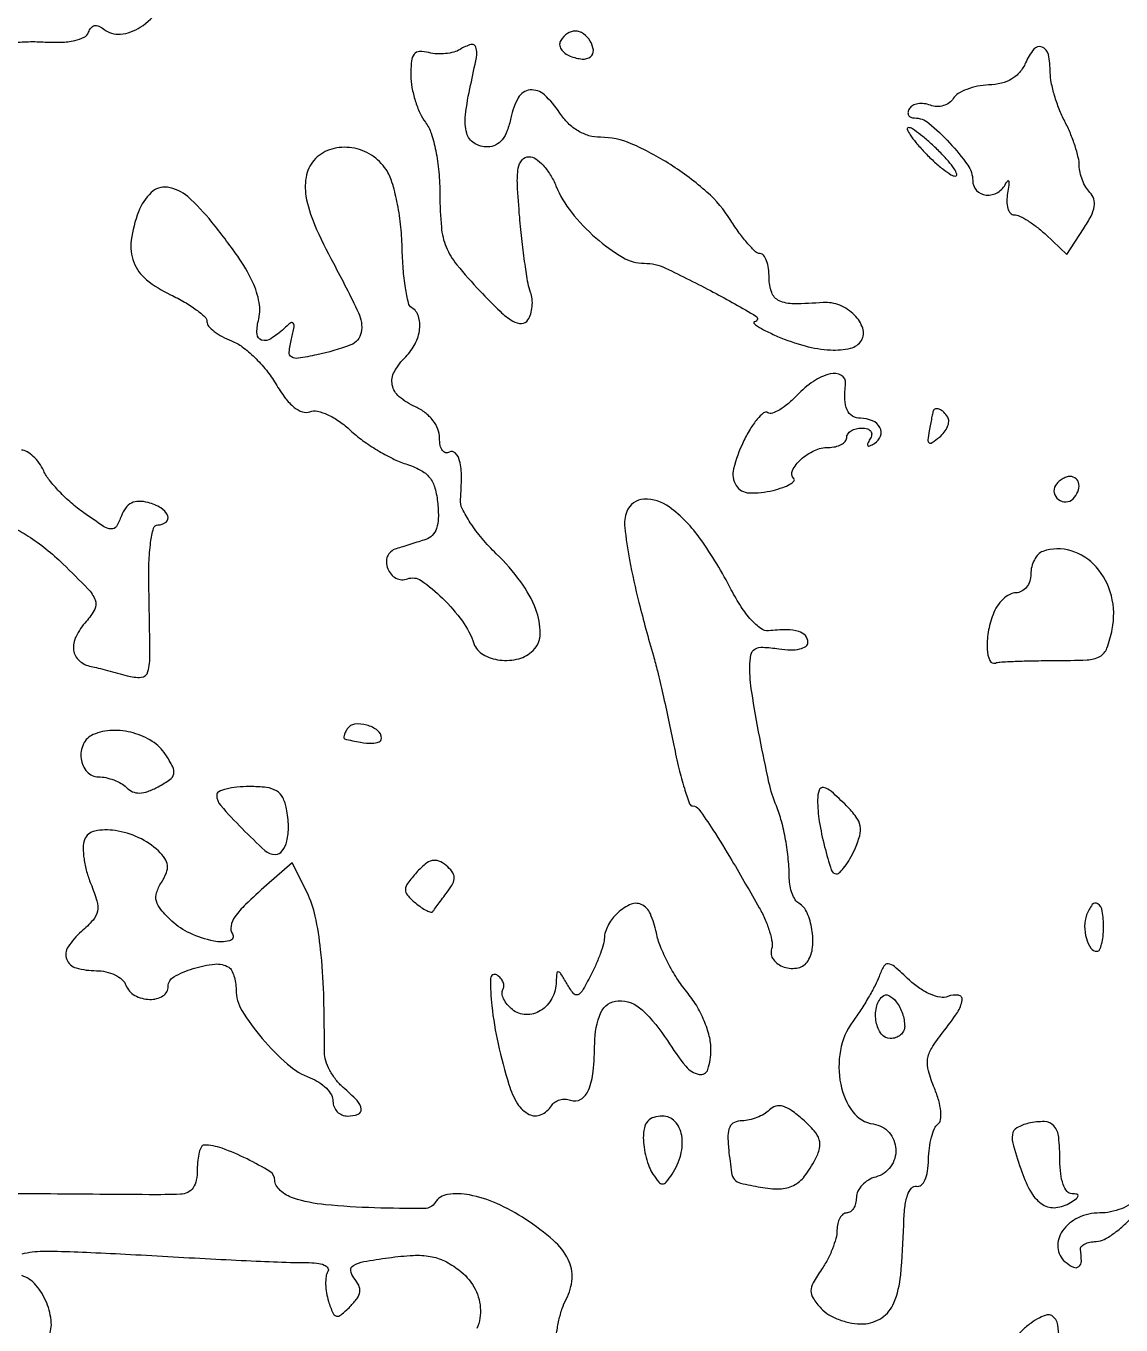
# Model space of a CAD drawing. Extents: x 0 to 5034, y 0 to 2560.
# Drawn here: x 4821.3 to 4934.3, y 2266.4 to 2400.5 of the extents above; entities that cross this region are included whole.
import ezdxf

# ---------------------------------------------------------------- set-up
doc = ezdxf.new("R2010")
doc.units = 0

msp = doc.modelspace()

# ---------------------------------------------------------------- linework, layer by layer
for points in [[(4648.5, 2283.373692, 0.000016), (4598.885535, 2284.40156, 0.000141)], [(4819.691733, 2398.703082, -0.026929), (4821.358414, 2398.857431, -0.024364), (4823.089093, 2398.839745, 0.021602), (4824.933376, 2398.810717, 0.045477), (4826.354307, 2398.979673, 0.063431), (4827.331774, 2399.320973, 0.199178), (4827.778512, 2399.835535, -0.087727), (4828.032075, 2400.30328, -0.176028), (4828.38536, 2400.520147, -0.155819), (4828.828597, 2400.472499, -0.065295), (4829.347246, 2400.156903, 0.196448), (4831.0801, 2399.641511, 0.120433), (4833.119201, 2400.359552, 0.089366), (4835.087048, 2402.217004, 0.063932)], [(4819.883706, 2348.798711, -0.026712), (4821.553247, 2347.846772, -0.026056), (4823.387672, 2346.526836, -0.023653), (4825.137755, 2344.982223, -0.007761), (4827.709553, 2342.407668, -0.096723), (4828.458229, 2341.256155, -0.219982), (4828.410625, 2340.293687, -0.063354), (4827.536278, 2339.040087, 0.069356), (4826.489134, 2337.499825, 0.143332), (4826.23957, 2336.078874, 0.188186), (4826.805105, 2335.000195, 0.130688), (4828.054209, 2334.387559, -0.010141), (4828.764493, 2334.231434, -0.003993), (4829.736236, 2333.988855, -0.00395), (4830.782653, 2333.709906, -0.004925), (4831.75, 2333.433554, 0.092246), (4833.22039, 2333.279864, 0.320373), (4833.911025, 2333.86147, 0.065724), (4834.11836, 2335.587546, 0.002366), (4834.008781, 2342.25, -0.011844), (4834.015891, 2345.083848, -0.027473), (4834.188119, 2347.202098, -0.031974), (4834.482677, 2348.655283, -0.338864), (4834.932906, 2349, 0.16931), (4835.779552, 2349.295152, 0.33887), (4835.942805, 2349.944055, 0.155715), (4835.236716, 2350.755747, 0.072661), (4833.939041, 2351.30569, 0.062313), (4832.967303, 2351.43403, 0.117706), (4832.201489, 2351.256751, 0.12111), (4831.612479, 2350.757745, 0.068249), (4831.168631, 2349.926817, -0.047272), (4830.649795, 2348.84941, -0.285298), (4830.121006, 2348.579667, -0.12559), (4829.332517, 2348.853268, -0.007868), (4827.282596, 2350.254495, -0.025823), (4825.996399, 2351.267164, -0.022511), (4824.758417, 2352.452362, -0.023137), (4823.736138, 2353.627618, -0.059963), (4823.150382, 2354.583333, 0.048353), (4822.684927, 2355.383789, 0.05026), (4822.079678, 2356.068657, 0.055547), (4821.432773, 2356.545916, 0.122953), (4820.847377, 2356.714224, -0.034357)], [(4876.076935, 2265.61671, -0.022947), (4876.310023, 2266.921112, -0.023244), (4876.650483, 2268.155156, -0.043959), (4877.055399, 2269.103514, 0.105351), (4877.667514, 2271.220485, 0.135715), (4877.270411, 2273.197337, 0.096174), (4875.736369, 2275.174838, 0.034908), (4872.89636, 2277.331467, 0.03922), (4869.90234, 2278.97211, 0.059963), (4867.079753, 2279.854844, 0.080336), (4864.831382, 2279.906546, 0.223589), (4863.54079, 2279.066, -0.259068), (4862.447095, 2278.453899, -0.008633), (4857.295717, 2278.526142, -0.016201), (4852.22026, 2278.84982, -0.052861), (4848.926225, 2279.523415, -0.054349), (4848.189548, 2279.848799, -0.059778), (4847.565828, 2280.317007, -0.067897), (4847.141896, 2280.850057, -0.134879), (4847, 2281.366499, 0.260493), (4846.498759, 2282.263314, 0.0227), (4844.130538, 2283.575851, 0.028911), (4841.55692, 2284.672729, 0.086485), (4839.679002, 2285, 0.284767), (4839.41676, 2284.837464, 0.049014), (4839.199457, 2284.265625, 0.04066), (4839.049214, 2283.457999, 0.025669), (4839, 2282.5, -0.04706), (4838.895038, 2281.387277, -0.102999), (4838.568462, 2280.60036, -0.131245), (4838.017165, 2280.125404, -0.103569), (4837.25, 2279.934616, -0.010918), (4834.039018, 2279.884809, -0.00044), (4822.39244, 2279.968706, -0.000813), (4809.190422, 2280.096898, -0.000732)], [(4820.914883, 2273.789747, -0.048594), (4823.044166, 2274.060713, -0.0163), (4824.565284, 2274.055947, -0.001842), (4828.009849, 2273.920111, -0.00223), (4832.108187, 2273.72505, -0.001811), (4836.5, 2273.480429, 0.001769), (4840.915823, 2273.2341, 0.002101), (4845.087101, 2273.033784, 0.001822), (4848.607353, 2272.892407, 0.013492), (4850.285877, 2272.876441, -0.032075), (4851.326636, 2272.827847, -0.072317), (4852.088889, 2272.629011, -0.145504), (4852.464047, 2272.320307, -0.294839), (4852.471329, 2271.95361, 0.105928), (4852.286404, 2271.434968, 0.038318), (4852.243307, 2270.649856, 0.035911), (4852.32719, 2269.755821, 0.035512), (4852.538231, 2268.879544, 0.021424), (4852.975042, 2267.683535, 0.239302), (4853.348704, 2267.36365, 0.238947), (4853.827849, 2267.47627, 0.021364), (4854.766876, 2268.338305, 0.039772), (4855.485988, 2269.181921, 0.124764), (4855.758843, 2269.868753, 0.14531), (4855.651641, 2270.538584, 0.061434), (4855.155444, 2271.312702, -0.142626), (4854.835837, 2272.049294, -0.302121), (4855.100296, 2272.582053, -0.087006), (4856.17605, 2272.974318, -0.009967), (4858.733949, 2273.377012, -0.020066), (4861.26854, 2273.621315, -0.056918), (4863.03872, 2273.518977, -0.071634), (4864.499383, 2273.043855, -0.048287), (4865.992603, 2272.120099, -0.098011), (4867.546269, 2270.366046, -0.115258), (4868.200874, 2268.24981, -0.115645), (4867.849284, 2266.068099, -0.099161)], [(4823.535126, 2265.056835, 0.156532), (4823.93561, 2266.672144, 0.080004), (4823.460206, 2268.728628, 0.078818), (4822.350034, 2270.563322, 0.14143), (4820.897013, 2271.532687, -0.123865)]]:
    msp.add_lwpolyline(points, format="xyb")
for points in [[(4876.495635, 2398.992937, 0.153283), (4876.385628, 2398.560991, 0.123144), (4876.527978, 2398.100609, 0.097937), (4876.911954, 2397.680239, 0.067341), (4877.479746, 2397.369399, 0.067736), (4878.724488, 2397.076451, 0.188422), (4879.573555, 2397.317483, 0.261672), (4879.863615, 2397.985128, 0.113371), (4879.541119, 2398.933469, 0.098738), (4878.843686, 2399.681493, 0.152164), (4878.01095, 2399.958873, 0.155876), (4877.182705, 2399.71195, 0.104938)], [(4866.110342, 2398.068195, -0.072842), (4865.463378, 2397.788428, -0.040255), (4864.614819, 2397.63204, -0.039125), (4863.710465, 2397.610716, -0.050328), (4862.889302, 2397.739199, 0.068991), (4861.932007, 2397.852702, 0.22541), (4861.376207, 2397.575143, 0.144714), (4861.089953, 2396.85174, 0.02512), (4861.031803, 2395.366631, 0.042546), (4861.15135, 2394.126938, 0.030321), (4861.485547, 2392.771866, 0.030791), (4861.966555, 2391.509256, 0.055559), (4862.531803, 2390.55887, -0.083404), (4863.130433, 2389.412195, -0.029556), (4863.600057, 2387.615179, -0.026821), (4863.913426, 2385.437117, -0.021195), (4864.025004, 2383.05887, 0.020804), (4864.178763, 2379.725888, 0.076937), (4864.6805, 2377.686866, 0.072975), (4865.788904, 2375.84002, 0.017533), (4868.154271, 2373.150142, 0.011559), (4870.234951, 2371.044658, 0.056218), (4871.562645, 2370.022949, 0.142164), (4872.464258, 2369.782006, 0.250585), (4873.118763, 2370.150142, 0.07008), (4873.404424, 2370.777236, 0.048428), (4873.55249, 2371.544104, 0.048367), (4873.550371, 2372.326474, 0.069199), (4873.3873, 2373, -0.050832), (4873.127197, 2373.924894, -0.007059), (4872.812346, 2375.895312, -0.008022), (4872.508977, 2378.247087, -0.006724), (4872.260895, 2380.75, -0.008213), (4872.029451, 2384.102755, -0.052089), (4872.117459, 2385.807251, -0.139547), (4872.514503, 2386.666232, -0.218511), (4873.241769, 2387, -0.154508), (4873.91178, 2386.787892, -0.054056), (4874.679644, 2386.112802, -0.047399), (4875.417794, 2385.135478, -0.039882), (4876.008387, 2383.979752, 0.069588), (4877.608757, 2381.258669, 0.045154), (4880.129479, 2378.61105, 0.045795), (4882.879038, 2376.613998, 0.134972), (4885.112143, 2376, -0.111743), (4887.29217, 2375.506632, -0.010459), (4892.239033, 2373.018366, -0.012144), (4896.643425, 2370.547514, -0.7436), (4896.5, 2369.970242, 0.615218), (4896.432317, 2369.818372, 0.07989), (4896.782163, 2369.506844, 0.028391), (4897.638587, 2369.026313, 0.011238), (4898.86481, 2368.460858, 0.036798), (4901.709675, 2367.467187, 0.053643), (4904.331391, 2367.05675, 0.067616), (4906.39539, 2367.2366, 0.201482), (4907.527073, 2368.043805, 0.225083), (4907.665575, 2369.288841, 0.115308), (4906.80999, 2370.648677, 0.096499), (4905.278068, 2371.668164, 0.118476), (4903.585998, 2371.939383, -0.017747), (4900.550348, 2371.813555, -0.109371), (4899.031088, 2372.140457, -0.201988), (4898.264555, 2372.975971, -0.08615), (4898, 2374.5, 0.034939), (4897.933008, 2375.457533, 0.053143), (4897.730208, 2376.265625, 0.069333), (4897.433784, 2376.820675, 0.239909), (4897.081559, 2377, -0.190531), (4896.607083, 2377.187616, -0.023156), (4895.810937, 2378.006375, -0.02483), (4894.92373, 2379.11379, -0.018057), (4894.045761, 2380.425958, 0.073412), (4891.587461, 2383.343749, 0.039171), (4887.811545, 2386.189253, 0.039106), (4883.780806, 2388.335691, 0.103151), (4880.594983, 2389, -0.0702), (4879.412258, 2389.166877, -0.064574), (4878.285057, 2389.655871, -0.061129), (4877.267447, 2390.446274, -0.052113), (4876.408043, 2391.5, 0.061764), (4874.808863, 2393.385525, 0.213808), (4873.326634, 2393.881233, 0.245865), (4872.118725, 2393.088643, 0.07779), (4871.35, 2391, -0.039298), (4870.977755, 2389.685465, -0.079803), (4870.45116, 2388.752326, -0.106007), (4869.774334, 2388.197658, -0.119388), (4868.958333, 2388, -0.138641), (4867.569571, 2388.392626, -0.189931), (4866.797147, 2389.420698, -0.098768), (4866.661537, 2391.299249, -0.023925), (4867.199199, 2394.381976, 0.008569), (4867.790989, 2397.251552, 0.118921), (4867.737963, 2398.30091, 0.414637), (4867.237093, 2398.572885, 0.066324)], [(4924.457359, 2396.680862, -0.072553), (4923.857207, 2395.720418, -0.08199), (4923.028979, 2395.017379, -0.075514), (4921.960147, 2394.578696, -0.050755), (4920.650309, 2394.397714, 0.040436), (4919.500881, 2394.262956, 0.04197), (4918.402896, 2393.945529, 0.045665), (4917.508172, 2393.506041, 0.117885), (4917.001234, 2393.001997, -0.10225), (4916.577252, 2392.553553, -0.081579), (4915.975804, 2392.265361, -0.078681), (4915.292571, 2392.178118, -0.084292), (4914.63295, 2392.310609, 0.06241), (4913.989003, 2392.469387, 0.070031), (4913.351296, 2392.454881, 0.080025), (4912.81688, 2392.276425, 0.134611), (4912.473008, 2391.956326, 0.092489), (4912.331825, 2391.591374, 0.170983), (4912.380023, 2391.280921, 0.174615), (4912.610647, 2391.073558, 0.096951), (4912.986438, 2391, -0.174989), (4914.464312, 2390.466437, -0.031963), (4916.61256, 2388.437485, -0.032634), (4918.490166, 2386.138275, -0.15614), (4919, 2384.545455, 0.189767), (4919.402243, 2383.523789, 0.18576), (4920.397312, 2383.039041, 0.159213), (4921.584993, 2383.316871, 0.146367), (4922.427755, 2384.25, -0.087584), (4922.611477, 2384.508105, -0.603897), (4922.724934, 2384.471875, -0.077386), (4922.733546, 2384.055407, -0.012417), (4922.604708, 2383.25, 0.045429), (4922.524638, 2382.38835, 0.073407), (4922.630625, 2381.660937, 0.10505), (4922.895921, 2381.175973, 0.218609), (4923.279168, 2381, -0.113714), (4923.838994, 2380.871012, -0.026467), (4924.688534, 2380.400451, -0.02597), (4925.631772, 2379.740244, -0.022898), (4926.543662, 2378.958981), (4928.716227, 2376.917963), (4930.451212, 2379.565883, 0.026513), (4931.209256, 2380.868523, 0.076169), (4931.539391, 2381.858204, 0.116671), (4931.490303, 2382.644305, 0.123305), (4931.093098, 2383.306902, -0.063631), (4930.674357, 2383.848333, -0.039129), (4930.321098, 2384.574075, -0.038699), (4930.080154, 2385.36016, -0.05507), (4930, 2386.085693, 0.059342), (4929.899731, 2386.927559, 0.020037), (4929.561185, 2388.117604, 0.019608), (4929.077971, 2389.415364, 0.021272), (4928.506161, 2390.635693, -0.026752), (4927.933762, 2391.892938, -0.021328), (4927.449327, 2393.302211, -0.021809), (4927.112824, 2394.649063, -0.049643), (4927.006161, 2395.690983, 0.051127), (4926.811355, 2397.539863, 0.253536), (4926.157851, 2398.309854, 0.326189), (4925.311932, 2398.084665, 0.066688)], [(4914, 2387.5, 0.01711), (4914.96308, 2386.542694, 0.021993), (4915.914616, 2385.734375, 0.020542), (4916.748518, 2385.140129, 0.145529), (4917.219769, 2385, 0.509482), (4917.35959, 2385.192419, 0.065955), (4917.100637, 2385.734375, 0.035592), (4916.490277, 2386.539579, 0.016409), (4915.590909, 2387.5, 0.013345), (4914.580885, 2388.4575, 0.017953), (4913.613852, 2389.265625, 0.015165), (4912.779605, 2389.873745, 0.151023), (4912.371141, 2390, 0.534786), (4912.256134, 2389.827722, 0.046009), (4912.552713, 2389.265625, 0.02979), (4913.148769, 2388.460061, 0.014402)], [(4851.2, 2386.8, 0.141688), (4850.272526, 2385.117877, 0.098086), (4850.213851, 2382.932808, 0.060935), (4851.086658, 2380.012448, 0.020403), (4853.03945, 2376, -0.011786), (4855.629685, 2370.902867, -0.157772), (4855.905809, 2368.848868, -0.26554), (4854.833521, 2367.571746, -0.035542), (4851.32728, 2366.555115, -0.012956), (4849.402792, 2366.194475, -0.181343), (4848.723971, 2366.33169, -0.288536), (4848.476784, 2366.842432, -0.031515), (4848.713324, 2368.187518, 0.010272), (4848.989702, 2369.443833, 0.209904), (4848.907615, 2369.814745, 0.422314), (4848.642702, 2369.852079, 0.023244), (4847.936044, 2369.25, -0.04705), (4846.590914, 2368.210112, -0.217528), (4845.640659, 2368.080371, -0.316975), (4845.161846, 2368.691999, -0.076665), (4845.301249, 2370.043978, 0.107587), (4845.380014, 2371.944092, 0.066708), (4844.704272, 2374.082002, 0.044105), (4843.167283, 2376.720253, 0.015081), (4840.5, 2380.259474, 0.042185), (4838.008009, 2382.879791, 0.147957), (4835.91647, 2383.845078, 0.231978), (4834.224451, 2383.289462, 0.109004), (4832.92987, 2381.315544, 0.056158), (4832.176103, 2378.37733, 0.127828), (4832.437847, 2376.118297, 0.130959), (4833.758532, 2374.307186, 0.060347), (4836.25, 2372.746031, -0.020733), (4837.686291, 2371.997076, -0.028903), (4838.898438, 2371.203072, -0.028628), (4839.784335, 2370.464522, -0.20756), (4840, 2369.96738, 0.180411), (4840.170245, 2369.510909, 0.048176), (4840.741617, 2368.967245, 0.042391), (4841.558208, 2368.43277, 0.032886), (4842.524652, 2367.990627, -0.069893), (4843.637973, 2367.378248, -0.031669), (4844.907169, 2366.296672, -0.030584), (4846.123221, 2364.96641, -0.036612), (4847.090094, 2363.571875, 0.026904), (4848.070618, 2362.097375, 0.061475), (4848.992485, 2361.134087, 0.092309), (4849.846667, 2360.666918, 0.172374), (4850.62514, 2360.686394, -0.150349), (4851.392347, 2360.738602, -0.050535), (4852.465379, 2360.369259, -0.04417), (4853.656658, 2359.685958, -0.035194), (4854.809698, 2358.754657, 0.030321), (4856.058545, 2357.72572, 0.020654), (4857.590974, 2356.70582, 0.020862), (4859.157029, 2355.841713, 0.038838), (4860.5, 2355.297748, -0.043117), (4862.021894, 2354.666121, -0.104179), (4862.958936, 2353.897174, -0.103105), (4863.511788, 2352.810209, -0.041686), (4863.813871, 2351.166113, -0.03104), (4863.867316, 2349.695585, -0.075718), (4863.677046, 2348.631122, -0.109394), (4863.241647, 2347.914468, -0.126029), (4862.563871, 2347.493125, -0.000256), (4861.85753, 2347.270797, -0.000156), (4861.023714, 2347.0091, -0.000157), (4860.197555, 2346.750375, -0.000279), (4859.516859, 2346.537854, 0.098788), (4858.963996, 2346.236541, 0.119164), (4858.612803, 2345.762532, 0.112133), (4858.504361, 2345.156659, 0.080217), (4858.645901, 2344.480384, 0.088242), (4858.987985, 2343.912841, 0.094736), (4859.49753, 2343.514576, 0.100019), (4860.093934, 2343.34621, 0.110996), (4860.685402, 2343.432772, -0.249016), (4862.095753, 2343.260283, -0.040727), (4864.288197, 2341.446309, -0.042937), (4866.346359, 2339.063155, -0.075016), (4867.541162, 2336.75, 0.184645), (4868.47793, 2335.620069, 0.100232), (4870.218336, 2335.055616, 0.093038), (4872.160443, 2335.195139, 0.132807), (4873.651486, 2336.051486, 0.197641), (4874.383025, 2337.805433, 0.0925), (4873.935696, 2340.269517, 0.067543), (4872.374814, 2343.133903, 0.041665), (4869.848977, 2346.030653, -0.024786), (4868.381935, 2347.602819, -0.029613), (4867.168641, 2349.225436, -0.030638), (4866.330399, 2350.684081, -0.138221), (4866.150812, 2351.640386, 0.021688), (4866.257571, 2353.974786, 0.058783), (4866.06756, 2355.618353, 0.137261), (4865.621044, 2356.425411, 0.349862), (4865, 2356.5, -0.205346), (4864.621913, 2356.443433, -0.180544), (4864.29375, 2356.674647, -0.103022), (4864.071501, 2357.208559, -0.047317), (4864, 2357.962422, 0.094172), (4863.824523, 2358.885837, 0.071288), (4863.312707, 2359.784076, 0.064993), (4862.514478, 2360.574904, 0.055911), (4861.5, 2361.181954, -0.06694), (4859.829948, 2362.231803, -0.172952), (4859.116501, 2363.440044, -0.17613), (4859.334708, 2364.811301, -0.069841), (4860.5, 2366.357143, 0.077168), (4861.47539, 2367.69108, 0.088505), (4861.942603, 2369.197253, 0.108155), (4861.820186, 2370.535324, 0.179521), (4861.132053, 2371.418386, -0.200804), (4860.784621, 2371.90414, -0.016399), (4860.480486, 2373.470736, -0.019991), (4860.246225, 2375.430331, -0.01399), (4860.13277, 2377.651837, 0.02227), (4859.971439, 2380.035397, 0.022838), (4859.599203, 2382.374958, 0.023846), (4859.083197, 2384.38629, 0.070422), (4858.477664, 2385.674434, 0.107388), (4856.968032, 2387.158325, 0.102708), (4854.954726, 2387.911875, 0.107446), (4852.88283, 2387.786108, 0.128373)], [(4900.872379, 2362.364154, -0.029014), (4899.982221, 2361.520478, -0.041603), (4899.096355, 2360.891484, -0.048365), (4898.332534, 2360.534116, -0.227437), (4897.863881, 2360.584126, 0.318924), (4897.427606, 2360.556219, 0.048205), (4896.76767, 2359.906406, 0.039311), (4896.031624, 2358.871485, 0.023669), (4895.319254, 2357.543293, 0.049383), (4894.327588, 2354.79496, 0.203233), (4894.592165, 2353.083818, 0.249766), (4895.929325, 2352.305968, 0.070933), (4898.401926, 2352.564741, 0.022295), (4899.396769, 2352.862144, 0.044544), (4900.14459, 2353.199785, 0.074219), (4900.558331, 2353.521753, 0.407182), (4900.555246, 2353.778087, -0.321008), (4900.414727, 2354.62635, -0.095071), (4901.254058, 2355.738168, -0.074556), (4902.670094, 2356.677583, -0.109664), (4904.122445, 2357, 0.05129), (4904.840854, 2357.073889, 0.071223), (4905.448468, 2357.29375, 0.091278), (4905.856918, 2357.618307, 0.181272), (4906, 2358, -0.153634), (4906.120018, 2358.381379, -0.097988), (4906.457961, 2358.70625, -0.080552), (4906.962904, 2358.925455, -0.062283), (4907.559017, 2359, -0.068269), (4908.138375, 2358.920525, -0.168066), (4908.486737, 2358.679285, -0.20018), (4908.57641, 2358.307968, -0.099174), (4908.404508, 2357.845492, 0.028948), (4908.154868, 2357.383813, 0.323892), (4908.191836, 2357.19018, 0.309012), (4908.391571, 2357.158708, 0.02762), (4908.861803, 2357.41459, 0.164617), (4909.485776, 2358.169206, 0.220237), (4909.425377, 2359.043827, 0.165978), (4908.653547, 2359.747642, 0.102957), (4907.440983, 2360, -0.136358), (4906.597347, 2360.234432, -0.156135), (4906.048035, 2360.862078, -0.097724), (4905.810096, 2361.955107, -0.033393), (4905.887081, 2363.583333, 0.304373), (4905.451578, 2364.426185, 0.187513), (4904.301877, 2364.579099, 0.089487), (4902.570596, 2363.812193, 0.055335)], [(4914.923489, 2360.75, 0.022627), (4914.879465, 2360.578838, 0.001278), (4914.768639, 2360.042982, 0.001959), (4914.640817, 2359.40412, 0.001435), (4914.503782, 2358.694193, 0.020367), (4914.366074, 2357.76469, 0.292577), (4914.508535, 2357.479244, 0.295382), (4914.825868, 2357.490613, 0.020624), (4915.569283, 2358.057499, 0.053729), (4916.06743, 2358.570492, 0.066817), (4916.403198, 2359.143652, 0.080372), (4916.533867, 2359.6868, 0.158628), (4916.429973, 2360.113307, 0.058821), (4916.014609, 2360.636426, 0.095878), (4915.545492, 2360.951231, 0.167479), (4915.158717, 2360.977568, 0.257983)], [(4927.542705, 2353.069098, 0.195483), (4927.412739, 2352.300347, 0.177971), (4927.849183, 2351.620737, 0.173509), (4928.632003, 2351.375083, 0.18866), (4929.36052, 2351.693853, 0.094258), (4929.860497, 2352.428701, 0.135693), (4929.969472, 2353.203471, 0.182678), (4929.664889, 2353.772622, 0.181466), (4929.059017, 2354, 0.08447), (4928.65652, 2353.931514, 0.05343), (4928.225445, 2353.726548, 0.051896), (4927.832549, 2353.425195, 0.064898)], [(4883.312426, 2350.371786, 0.120337), (4883.103947, 2348.737564, 0.017396), (4883.601158, 2345.389415, 0.016549), (4884.560927, 2341.000887, 0.008206), (4886.052681, 2335.5, -0.010843), (4886.468866, 2333.932632, -0.003313), (4887.030944, 2331.545312, -0.003315), (4887.625094, 2328.86287, -0.003618), (4888.165941, 2326.25, 0.010021), (4888.693947, 2323.854149, 0.016061), (4889.250501, 2321.835938, 0.009992), (4889.785729, 2320.227206, 0.317471), (4890.1075, 2320, -0.242187), (4890.739555, 2319.674773, -0.010309), (4892.201351, 2317.536829, -0.012122), (4894.157086, 2314.381522, -0.003667), (4896.973438, 2309.5, -0.026074), (4897.593809, 2308.2598, -0.029738), (4898.051632, 2307.014217, -0.030979), (4898.30719, 2305.926845, -0.124047), (4898.254372, 2305.250526, 0.250164), (4898.437296, 2304.155332, 0.150706), (4899.539054, 2303.37562, 0.133232), (4900.994398, 2303.300151, 0.203785), (4902.011775, 2304.019053, 0.116664), (4902.478667, 2305.421854, 0.061692), (4902.415591, 2307.264873, 0.062878), (4901.918136, 2308.975298, 0.153336), (4901.069064, 2309.957316, -0.11385), (4900.693089, 2310.329476, -0.049259), (4900.375214, 2310.962557, -0.045285), (4900.156761, 2311.732718, -0.045079), (4900.080084, 2312.530811, 0.023061), (4899.979438, 2314.472136, 0.019731), (4899.698998, 2316.500785, 0.020306), (4899.276272, 2318.414231, 0.032515), (4898.745403, 2320, -0.04226), (4897.985131, 2322.426933, -0.007603), (4897.02533, 2327.0686, -0.007775), (4896.208018, 2331.741632, -0.03942), (4896, 2334.376028, -0.04985), (4896.120962, 2335.58628, -0.208457), (4896.530966, 2336.172578, -0.151451), (4897.338662, 2336.377863, -0.023505), (4899, 2336.213308, 0.029763), (4900.223751, 2336.107534, 0.061942), (4901.175304, 2336.20014, 0.09802), (4901.782621, 2336.468557, 0.244511), (4902, 2336.886501, 0.184754), (4901.737347, 2337.573056, 0.139579), (4901.048478, 2338.007492, 0.073383), (4899.824214, 2338.178499, 0.021562), (4897.924355, 2338.081834, -0.185742), (4897.142085, 2338.301153, -0.048666), (4896.160758, 2339.193419, -0.040252), (4895.11205, 2340.558194, -0.024926), (4894.098247, 2342.308977, 0.035186), (4890.930065, 2347.530392, 0.078448), (4887.69632, 2350.84999, 0.17351), (4885.087683, 2351.65215, 0.298172)], [(4926.25, 2346.271617, 0.119305), (4925.77182, 2345.961924, 0.067755), (4925.367188, 2345.399058, 0.061515), (4925.093175, 2344.682206, 0.060632), (4925, 2343.916667, -0.078366), (4924.884478, 2343.184128, -0.090637), (4924.550145, 2342.562726, -0.100893), (4924.052419, 2342.147478, -0.124182), (4923.467776, 2342, 0.125613), (4922.819681, 2341.834572, 0.064992), (4922.139557, 2341.339063, 0.05828), (4921.532159, 2340.610469, 0.055576), (4921.097813, 2339.75, 0.045265), (4920.600955, 2337.926077, 0.056298), (4920.490345, 2336.173065, 0.088428), (4920.760195, 2334.998687, 0.403279), (4921.345329, 2334.75, -0.077224), (4921.809677, 2334.849283, -0.003765), (4923.386597, 2334.926562, -0.006043), (4925.268273, 2334.981811, -0.004317), (4927.375, 2335, 0.010279), (4930.804043, 2335.070499, 0.113377), (4932.120408, 2335.430428, 0.185077), (4932.851854, 2336.27782, 0.037188), (4933.396535, 2338.232674, 0.110985), (4933.31461, 2341.693302, 0.121078), (4931.746938, 2344.662953, 0.137161), (4929.158531, 2346.327436, 0.160376)], [(4854.473008, 2327.956326, 0.025609), (4854.268505, 2327.584083, 0.046182), (4854.146358, 2327.258446, 0.066853), (4854.114586, 2327.021062, 0.344656), (4854.190983, 2326.923489, 0.016663), (4855.854924, 2326.569889, 0.047861), (4857.030737, 2326.475124, 0.088289), (4857.747693, 2326.614012, 0.310247), (4858, 2326.981495, 0.233759), (4857.60279, 2327.784685, 0.095942), (4856.484522, 2328.340063, 0.095519), (4855.235926, 2328.439157, 0.230444)], [(4828.25, 2327.359499, 0.186718), (4827.249144, 2326.393642, 0.140796), (4827.012169, 2324.869585, 0.151503), (4827.620693, 2323.529377, 0.214151), (4828.8, 2323, -0.052032), (4829.569315, 2322.919725, -0.038325), (4830.392213, 2322.679037, -0.039067), (4831.14345, 2322.32605, -0.067112), (4831.692641, 2321.907359, 0.0924), (4832.32586, 2321.473108, 0.110316), (4833.0341, 2321.331678, 0.08346), (4833.885801, 2321.494752, 0.033934), (4834.965398, 2321.981481, 0.029127), (4836.177656, 2322.724112, 0.188159), (4836.569978, 2323.308845, 0.177139), (4836.475046, 2324.02575, 0.025284), (4835.709326, 2325.324122, 0.104867), (4834.347858, 2326.666717, 0.075913), (4832.394996, 2327.533929, 0.074346), (4830.229363, 2327.790579, 0.092251)], [(4841, 2321.136364, 0.182775), (4841.41662, 2320.034733, 0.013861), (4843.628383, 2317.664568, 0.013739), (4845.96877, 2315.41885, 0.186437), (4847.05303, 2315, 0.238285), (4847.771076, 2315.3628, 0.099201), (4848.243926, 2316.374143, 0.067476), (4848.40387, 2317.894052, 0.039766), (4848.204175, 2319.712258, 0.067689), (4847.817274, 2320.864109, 0.143998), (4847.185603, 2321.548645, 0.107048), (4846.146005, 2321.900358, 0.028243), (4844.383423, 2322, 0.024101), (4843.086802, 2321.937463, 0.038402), (4841.99388, 2321.746307, 0.045098), (4841.214314, 2321.470499, 0.293141)], [(4903, 2320.625, 0.039643), (4903.176552, 2318.401752, 0.02342), (4903.719726, 2315.793563, 0.014746), (4904.411355, 2313.403152, 0.325756), (4904.964485, 2313, 0.205473), (4905.309682, 2313.148111, 0.030829), (4905.805665, 2313.738701, 0.030397), (4906.333776, 2314.55161, 0.021962), (4906.824757, 2315.514728, 0.036874), (4907.347428, 2316.929824, 0.116657), (4907.39541, 2317.932202, 0.115231), (4906.989188, 2318.857004, 0.035532), (4905.985272, 2320.014728, 0.013947), (4904.426339, 2321.489033, 0.132763), (4903.614233, 2321.897101, 0.3823), (4903.158077, 2321.630652, 0.078115)], [(4827.36416, 2316.506603, 0.094751), (4827.220982, 2315.708313, 0.032748), (4827.311416, 2314.535282, 0.031152), (4827.583542, 2313.224496, 0.03144), (4828.015815, 2311.961819, -0.025467), (4828.644589, 2310.194291, -0.122283), (4828.694949, 2309.134761, -0.133356), (4828.242099, 2308.223056, -0.032559), (4827.037879, 2307.032852, 0.069235), (4825.667286, 2305.464141, 0.241362), (4825.52906, 2304.167266, 0.23766), (4826.503549, 2303.283436, 0.0676), (4828.590402, 2303, -0.05628), (4829.578718, 2302.888401, -0.058178), (4830.505595, 2302.559375, -0.064545), (4831.236212, 2302.074151, -0.122922), (4831.638374, 2301.5, 0.176898), (4832.549761, 2300.453677, 0.119899), (4834.090497, 2300.034918, 0.145718), (4835.451185, 2300.400795, 0.260333), (4836, 2301.383423, -0.272594), (4836.575183, 2302.360045, -0.050373), (4838.572943, 2303.217957, -0.050398), (4840.800777, 2303.679427, -0.165772), (4842.244303, 2303.349013, -0.131548), (4842.534914, 2303.040562, -0.045173), (4842.778014, 2302.471535, -0.041156), (4842.944207, 2301.765556, -0.03725), (4843, 2301.017708, 0.139561), (4843.604544, 2298.894018, 0.036579), (4845.704767, 2296.000072, 0.03779), (4848.301163, 2293.356817, 0.089104), (4850.661333, 2291.938661, -0.052945), (4851.555792, 2291.485305, -0.056642), (4852.313017, 2290.862797, -0.06357), (4852.828892, 2290.173668, -0.129626), (4853, 2289.524751, 0.097378), (4853.114422, 2288.94281, 0.097539), (4853.440625, 2288.447896, 0.098326), (4853.927579, 2288.116494, 0.100723), (4854.5, 2288, 0.085382), (4855.594048, 2288.188196, 0.359778), (4855.911534, 2288.718591, 0.154175), (4855.480855, 2289.593833, 0.023285), (4854.048954, 2290.957542, -0.049825), (4853.303265, 2291.747184, -0.041306), (4852.674536, 2292.718128, -0.043017), (4852.245959, 2293.71481, -0.081762), (4852.109851, 2294.574838, 0.008833), (4852.040708, 2300.606917, 0.019764), (4851.726318, 2305.179387, 0.025768), (4851.16988, 2308.634078, 0.062963), (4850.319492, 2311.061383), (4848.78184, 2314.143678), (4846.149588, 2311.821839, 0.010216), (4843.980724, 2309.828494, 0.048877), (4842.887117, 2308.554703, 0.103159), (4842.480332, 2307.608869, 0.190804), (4842.625, 2306.797746, -0.512734), (4842.323844, 2306.073341, -0.109694), (4840.69733, 2306.055897, -0.054928), (4838.247238, 2306.861137, -0.081909), (4836.377719, 2308.114877, -0.027052), (4835.239652, 2309.306256, -0.111143), (4834.775285, 2310.183082, -0.146751), (4834.797307, 2311.037972, -0.060341), (4835.293719, 2312.098711, 0.042223), (4835.80862, 2313.102767, 0.121906), (4835.922192, 2313.870626, 0.129903), (4835.662462, 2314.573136, 0.050965), (4834.980451, 2315.359684, 0.080141), (4832.95819, 2316.727452, 0.07144), (4830.527071, 2317.458499, 0.087269), (4828.429561, 2317.406822, 0.256849)], [(4861.626563, 2313.139851, 0.02178), (4860.707633, 2312.031001, 0.153136), (4860.473619, 2311.378897, 0.193612), (4860.682481, 2310.791918, 0.03845), (4861.498938, 2310.000882, 0.021924), (4862.111558, 2309.536244, 0.036553), (4862.66922, 2309.208024, 0.043134), (4863.11042, 2309.035537, 0.329817), (4863.307134, 2309.107499, -0.012158), (4863.471946, 2309.344698, -0.001449), (4863.851038, 2309.859791, -0.001729), (4864.305621, 2310.469304, -0.001419), (4864.795299, 2311.117321, 0.038722), (4865.358583, 2311.991222, 0.136555), (4865.505456, 2312.636777, 0.154626), (4865.29049, 2313.217469, 0.054229), (4864.664123, 2313.86379, 0.078316), (4863.917247, 2314.307854, 0.154733), (4863.236172, 2314.357707, 0.116216), (4862.517429, 2313.996796, 0.034633)], [(4882.2, 2308.8, 0.043371), (4881.740765, 2308.253348, 0.036511), (4881.3525, 2307.604203, 0.038038), (4881.085549, 2306.954783, 0.078653), (4881, 2306.414307, -0.069753), (4880.911838, 2305.785428, -0.016873), (4880.588299, 2304.783357, -0.016987), (4880.134953, 2303.648386, -0.016149), (4879.598465, 2302.527152, -0.010728), (4878.711299, 2300.903338, -0.180072), (4878.247834, 2300.518495, -0.325448), (4877.801834, 2300.65286, -0.030585), (4877.128873, 2301.662845, 0.007912), (4876.509216, 2302.690921, 0.208964), (4876.249944, 2302.868507, 0.443054), (4876.078019, 2302.739004, 0.018104), (4876.030409, 2301.872445, -0.117144), (4875.585854, 2300.145178, -0.130242), (4874.421896, 2298.881031, -0.149661), (4872.914594, 2298.463072, -0.168082), (4871.51101, 2298.990862, -0.046747), (4870.978576, 2299.524098, -0.061191), (4870.607844, 2300.10378, -0.075207), (4870.443917, 2300.640107, -0.176827), (4870.527322, 2301.044209, 0.136545), (4870.633252, 2301.409612, 0.100276), (4870.553549, 2301.825983, 0.086431), (4870.299277, 2302.230251, 0.070954), (4869.907033, 2302.557457, 0.580327), (4869.260718, 2302.205981, 0.032591), (4869.386037, 2299.36634, 0.027202), (4870.032161, 2295.453529, 0.020654), (4871.147451, 2291.25, 0.061906), (4872.040744, 2289.272563, 0.141437), (4873.236402, 2288.176803, 0.22043), (4874.471046, 2288.143584, 0.153745), (4875.542134, 2289.068174, -0.103775), (4875.893829, 2289.43792, -0.081683), (4876.394979, 2289.674218, -0.078343), (4876.965849, 2289.743766, -0.083008), (4877.518392, 2289.631316, 0.236401), (4878.563215, 2289.733901, 0.153689), (4879.36387, 2290.677447, 0.074881), (4879.854439, 2292.605233, 0.02493), (4880, 2295.52277, -0.101659), (4880.648795, 2298.680833, -0.290321), (4882.418546, 2299.892744, -0.201517), (4884.895648, 2298.953648, -0.061229), (4887.5, 2295.787921, 0.027409), (4889.392389, 2293.142272, 0.173577), (4890.780165, 2292.288831, 0.385398), (4891.68716, 2292.817924, 0.076901), (4892, 2294.839941, 0.061875), (4891.825504, 2296.24462, 0.037341), (4891.294155, 2297.83824, 0.035795), (4890.490965, 2299.427143, 0.039999), (4889.494922, 2300.823666, -0.032764), (4888.49024, 2302.190096, -0.023381), (4887.543608, 2303.836764, -0.023726), (4886.7862, 2305.499015, -0.045708), (4886.369922, 2306.900391, 0.055047), (4885.742753, 2308.876104, 0.183513), (4884.801449, 2309.826961, 0.224982), (4883.608554, 2309.808907, 0.082101)], [(4930.754296, 2308.75, 0.089277), (4930.550661, 2307.593637, 0.069211), (4930.731875, 2306.32582, 0.080196), (4931.198792, 2305.334604, 0.247507), (4931.833333, 2305, 0.287276), (4932.090942, 2305.161324, 0.047842), (4932.304167, 2305.734375, 0.039982), (4932.451694, 2306.541979, 0.025195), (4932.5, 2307.5, 0.037462), (4932.376015, 2309.152469, 0.202607), (4931.916091, 2309.903328, 0.407338), (4931.333719, 2309.813988, 0.073268)], [(4909.343628, 2302.399797, -0.031011), (4908.93485, 2301.481944, -0.011767), (4908.256643, 2300.253745, -0.011602), (4907.454712, 2298.949466, -0.013908), (4906.638261, 2297.761888, 0.113174), (4905.353198, 2294.761882, 0.094354), (4905.383893, 2291.286379, 0.109077), (4906.630526, 2288.45136, 0.202227), (4908.75, 2287.180449, -0.178313), (4910.372478, 2286.306693, -0.171197), (4911.074688, 2284.572682, -0.168973), (4910.536918, 2282.764735, -0.17452), (4909, 2281.710251, 0.070024), (4908.235545, 2281.391003, 0.069688), (4907.5875, 2280.872748, 0.075597), (4907.150168, 2280.241886, 0.114309), (4907, 2279.59362, -0.060868), (4906.925538, 2278.984222, -0.079473), (4906.70625, 2278.468126, -0.097394), (4906.381399, 2278.122603, -0.156778), (4906, 2278, 0.172913), (4905.618435, 2277.863978, 0.093637), (4905.29375, 2277.477861, 0.073999), (4905.07407, 2276.902499, 0.054303), (4905, 2276.222506, -0.065936), (4904.888427, 2275.380118, -0.027969), (4904.530122, 2274.296307, -0.027075), (4904.012697, 2273.166138, -0.031893), (4903.400416, 2272.161286, 0.022563), (4902.530946, 2270.792452, 0.12841), (4902.306688, 2269.967252, 0.151911), (4902.534132, 2269.209459, 0.035631), (4903.360617, 2268.154016, 0.076226), (4904.161147, 2267.502577, 0.044521), (4905.281719, 2266.972382, 0.043323), (4906.527542, 2266.632469, 0.055859), (4907.710202, 2266.551728, 0.138993), (4909.62609, 2267.185897, 0.147724), (4910.87018, 2268.71933, 0.074352), (4911.574144, 2271.597937, 0.015897), (4911.881685, 2276.75, -0.02008), (4912.004944, 2278.560197, -0.052525), (4912.280259, 2279.832555, -0.091998), (4912.683325, 2280.567685, -0.279833), (4913.198594, 2280.75, 0.231986), (4913.68232, 2280.873658, 0.109936), (4914.079287, 2281.400618, 0.068892), (4914.347345, 2282.301985, 0.033603), (4914.448594, 2283.5, -0.027547), (4914.535161, 2284.696676, -0.03242), (4914.752088, 2285.811932, -0.034253), (4915.05486, 2286.7093, -0.138603), (4915.409577, 2287.157641, 0.205001), (4915.689299, 2287.623877, 0.057882), (4915.706923, 2288.489609, 0.045993), (4915.495573, 2289.605384, 0.028401), (4915.055069, 2290.867052, -0.029241), (4914.433108, 2292.658092, -0.105759), (4914.355108, 2293.8558, -0.103338), (4914.773335, 2294.99571, -0.027238), (4915.895492, 2296.594269, 0.019163), (4917.421542, 2298.695245, 0.111259), (4917.911523, 2299.965058, 0.420091), (4917.527166, 2300.471967, 0.123889), (4916.449119, 2300.342101, -0.134969), (4915.667375, 2300.265172, -0.057563), (4914.650263, 2300.563408, -0.049486), (4913.54162, 2301.167786, -0.039066), (4912.475216, 2302.023283, 0.009008), (4910.921656, 2303.430961, 0.150752), (4910.294084, 2303.710395, 0.30548), (4909.838757, 2303.477214, 0.036906)], [(4911.984687, 2297.25, -0.119708), (4911.875058, 2296.773274, -0.102025), (4911.554877, 2296.367188, -0.093279), (4911.07173, 2296.09454, -0.082121), (4910.5, 2296, -0.238012), (4909.588307, 2296.460049, -0.113009), (4909.048705, 2297.697923, -0.097867), (4909.062383, 2299.20059, -0.146327), (4909.681695, 2300.348362, -0.326824), (4910.341269, 2300.450501, -0.113857), (4911.11745, 2299.790253, -0.077306), (4911.75414, 2298.581749, -0.079752)], [(4898.027365, 2288.627365, -0.063396), (4897.479871, 2288.203525, -0.03874), (4896.744773, 2287.844148, -0.038295), (4895.947868, 2287.597006, -0.054401), (4895.211606, 2287.511606, 0.105167), (4894.413699, 2287.336238, 0.180084), (4893.936236, 2286.861765, 0.108799), (4893.74463, 2285.986225, 0.026799), (4893.825871, 2284.507463, 0.007929), (4894.12147, 2282.142083, 0.142646), (4894.432358, 2281.452524, 0.161559), (4895.055967, 2281.075736, 0.010943), (4897.116451, 2280.655329, 0.047617), (4899.092069, 2280.48854, 0.115258), (4900.5061, 2280.835238, 0.111631), (4901.64769, 2281.781827, 0.043078), (4902.764499, 2283.523945, 0.060235), (4903.195076, 2284.655367, 0.137312), (4903.168256, 2285.561019, 0.10695), (4902.655975, 2286.46491, 0.028614), (4901.479962, 2287.639704, 0.026716), (4900.309083, 2288.57546, 0.085761), (4899.413248, 2289.007894, 0.139224), (4898.679183, 2289.009327, 0.128368)], [(4885.015313, 2285.75, 0.036623), (4885.093203, 2284.778687, 0.026849), (4885.315379, 2283.720312, 0.027344), (4885.636427, 2282.735971, 0.052787), (4886.015313, 2282, 0.02521), (4886.610943, 2281.185322, 0.226004), (4887, 2281, 0.226004), (4887.389057, 2281.185322, 0.02521), (4887.984687, 2282, 0.080529), (4888.881682, 2284.007592, 0.10593), (4888.978504, 2286.006181, 0.146643), (4888.279185, 2287.439677, 0.209411), (4887, 2288, 0.073238), (4886.090797, 2287.866106, 0.139785), (4885.474123, 2287.470664, 0.127363), (4885.123429, 2286.779359, 0.055785)], [(4924.75, 2287.25074, 0.074546), (4923.569708, 2286.790082, 0.232889), (4923.10697, 2286.102321, 0.106849), (4923.200159, 2284.91404, 0.011069), (4924.069876, 2282.229398, 0.047734), (4925.053733, 2280.088807, 0.121581), (4926.232924, 2278.868327, 0.168002), (4927.587643, 2278.554365, 0.115309), (4929.090684, 2279.077207, 0.018089), (4929.716747, 2279.506018, 0.192396), (4929.876105, 2279.763658, 0.408364), (4929.760612, 2279.931895, 0.045419), (4929.25, 2279.984687, -0.222758), (4928.74103, 2280.23093, -0.083898), (4928.34193, 2280.93707, -0.057407), (4928.083015, 2282.031349, -0.02942), (4928, 2283.440983, 0.026549), (4927.873348, 2285.82458, 0.151162), (4927.377754, 2286.976731, 0.215261), (4926.427079, 2287.424835, 0.059999)], [(4936, 2279.5, -0.083663), (4935.332556, 2278.924994, -0.043894), (4934.346176, 2278.440625, -0.042054), (4933.219081, 2278.11081, -0.050196), (4932.118102, 2278, 0.109028), (4929.899081, 2277.510309, 0.130585), (4928.2594, 2276.145694, 0.173991), (4927.783572, 2274.442754, 0.204274), (4928.544783, 2272.962833, 0.05796), (4929.404583, 2272.403281, 0.294805), (4929.945481, 2272.46424, 0.225181), (4930.214426, 2273.032226, 0.038984), (4930.118421, 2274.25, -0.229722), (4930.206688, 2274.540472, -0.091674), (4930.548849, 2274.79594, -0.065479), (4931.088413, 2274.979389, -0.041363), (4931.75, 2275.055329, 0.114432), (4932.581493, 2275.276061, 0.036799), (4933.669217, 2275.959403, 0.0345), (4934.80685, 2276.924358, 0.032462), (4935.826058, 2278.055329, 0.011683), (4937.304172, 2280.019185, 0.126166), (4937.66137, 2280.93786, 0.722358), (4937.389638, 2281.065611, 0.016601)], [(4924.12927, 2265.905806, 0.034411), (4923.339646, 2265.061557, 0.04763), (4922.764877, 2264.199388, 0.057223), (4922.463733, 2263.442093, 0.207331), (4922.536843, 2262.940387, -0.159393), (4922.623102, 2262.583966, -0.191144), (4922.472012, 2262.276239, -0.126116), (4922.077892, 2262.068169, -0.058777), (4921.5, 2262, 0.047893), (4920.91412, 2261.943752, 0.104269), (4920.5, 2261.769047, 0.181511), (4920.321729, 2261.511068, 0.202487), (4920.367878, 2261.213778, 0.211975), (4920.961276, 2260.808286, 0.034726), (4922.376967, 2260.648682, 0.027204), (4924.421904, 2260.672308, 0.010489), (4927.25, 2260.918758, 0.352999), (4927.872466, 2261.542709, 0.030186), (4927.981802, 2263.961946, 0.031261), (4927.789711, 2266.429447, 0.22284), (4927.151444, 2267.406403, 0.20832), (4926.679876, 2267.474208, 0.048265), (4925.913651, 2267.181933, 0.041912), (4925.023681, 2266.642826, 0.030411)]]:
    msp.add_lwpolyline(points, format="xyb", close=True)

doc.saveas('drawing.dxf')
